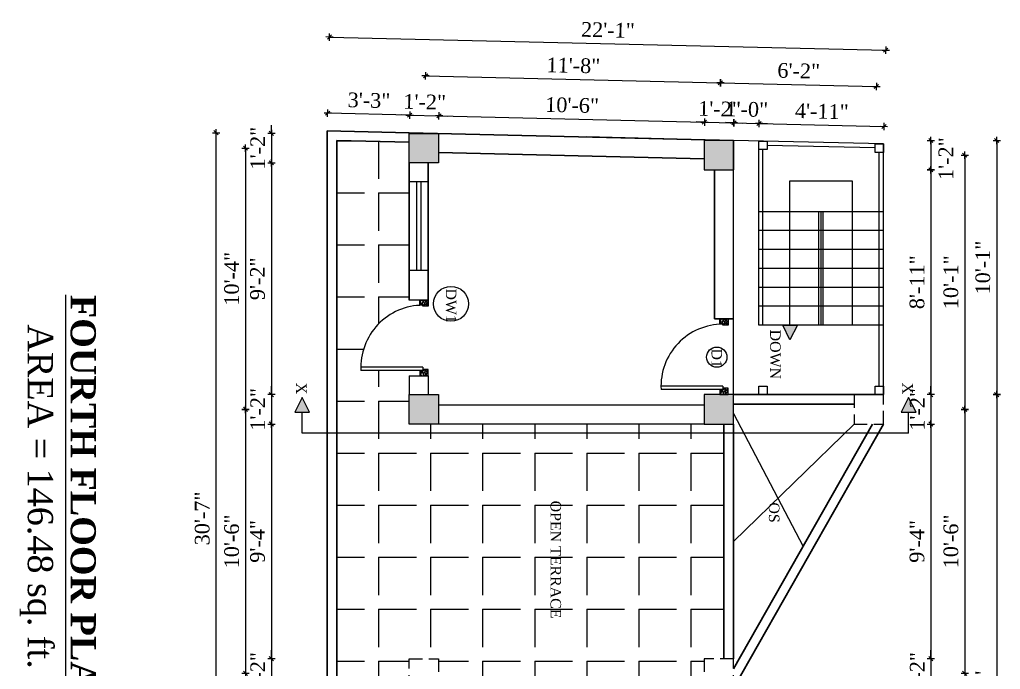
# Model space of a CAD drawing. Header units: inches. Extents: x 151827 to 346502, y -56182 to -23217.
# Drawn here: x 164319.4 to 164786.2, y -24093.1 to -23784.2 of the extents above; entities that cross this region are included whole.
import ezdxf

# ---------------------------------------------------------------- set-up
doc = ezdxf.new("R2010")
doc.units = ezdxf.units.IN
doc.header["$LTSCALE"] = 5
doc.header["$MEASUREMENT"] = 0
doc.linetypes.add('HIDDEN', pattern=[0.375, 0.25, -0.125])
for name, color, linetype, lineweight in [('A-WALL', 7, 'Continuous', 9), ('Dimension', 7, 'Continuous', 18), ('DOOR', 62, 'Continuous', 0), ('Dw', 2, 'Continuous', 18)]:
    doc.layers.add(name, color=color, linetype=linetype, lineweight=lineweight)
doc.layers.add('dim line', color=7, linetype='Continuous', lineweight=15, true_color=0xfab2b2)
doc.layers.add('TEXT', color=6, linetype='Continuous')
doc.layers.add('WALL', color=7, linetype='Continuous')
doc.styles.add('ordinary', font='times.ttf')
doc.dimstyles.new('Copy of 96', dxfattribs={"dimtxt": 7, "dimasz": 4, "dimexe": 0.5, "dimexo": 0.5, "dimgap": 3, "dimtad": 1, "dimdec": 1, "dimzin": 11, "dimdsep": 46, "dimlunit": 4, "dimtxsty": 'ordinary', "dimblk": 'OBLIQUE', "dimcen": 0.09, "dimse1": 1, "dimse2": 1, "dimclrt": 6, "dimazin": 0, "dimtfac": 1, "dimtdec": 1, "dimtix": 1, "dimtmove": 2, "dimatfit": 3, "dimldrblk": 'leader', "dimfxl": 0.5, "dimfxlon": 1, "dimtolj": 1, "dimtzin": 0, "dimarcsym": 0})

# ---------------------------------------------------------------- blocks, each defined once
blk = doc.blocks.new('oblique')
at = {"color": 0, "lineweight": -2}
blk.add_line((0.25, 0.25), (-0.25, -0.25), dxfattribs=at)
at = {"layer": 'dim line', "lineweight": 9}
for p, q in [((-0.4375, 0), (0.4375, 0)), ((0, 0.4375), (0, -0.4375))]:
    blk.add_line(p, q, dxfattribs=at)
blk = doc.blocks.new('*D2010')
at = {"layer": 'A-WALL', "color": 0, "lineweight": -2, "ltscale": 5, "transparency": 16777216}
blk.add_line((164659.13, -24266.93), (164716.51, -24266.93), dxfattribs=at)
at = {"layer": 'Defpoints', "color": 0, "ltscale": 5, "transparency": 16777216}
for p in [(164716.51, -23976.48), (164659.13, -24102.05), (164716.51, -24266.93)]:
    blk.add_point(p, dxfattribs=at)
at = {"layer": 'A-WALL', "color": 0, "lineweight": -2, "ltscale": 5, "transparency": 16777216, "xscale": 4, "yscale": 4, "zscale": 4, "rotation": 180}
blk.add_blockref('oblique', (164659.13, -24266.93), dxfattribs=at)
at = {"layer": 'A-WALL', "color": 0, "lineweight": -2, "ltscale": 5, "transparency": 16777216, "xscale": 4, "yscale": 4, "zscale": 4}
blk.add_blockref('oblique', (164716.51, -24266.93), dxfattribs=at)
at = {"layer": 'A-WALL', "color": 6, "ltscale": 5, "transparency": 16777216, "insert": (164687.82, -24260.36), "char_height": 7, "attachment_point": 5, "style": 'ordinary'}
blk.add_mtext('\\A1;4\'-9"', dxfattribs=at)
blk = doc.blocks.new('_OBLIQUE')
at = {"color": 0, "linetype": 'ByBlock'}
blk.add_line((-0.5, -0.5), (0.5, 0.5), dxfattribs=at)
blk = doc.blocks.new('leader')
at = {"layer": 'Dimension'}
for p, q in [((0, -4.33), (0, 4.33)), ((-4.42, 0), (4.42, 0))]:
    blk.add_line(p, q, dxfattribs=at)
blk = doc.blocks.new('*D2011')
at = {"layer": 'Defpoints', "color": 0, "linetype": 'HIDDEN', "ltscale": 5, "transparency": 16777216}
for p in [(164716.51, -23976.48), (164730.51, -23976.48), (164730.51, -24266.93)]:
    blk.add_point(p, dxfattribs=at)
at = {"layer": 'WALL', "color": 0, "lineweight": -2, "ltscale": 5, "transparency": 16777216}
for p, q in [((164716.51, -24266.93), (164712.51, -24266.93)), ((164716.51, -24266.93), (164730.51, -24266.93)), ((164730.51, -24266.93), (164734.51, -24266.93))]:
    blk.add_line(p, q, dxfattribs=at)
at = {"layer": 'WALL', "color": 0, "linetype": 'HIDDEN', "lineweight": -2, "ltscale": 5, "transparency": 16777216, "xscale": 4, "yscale": 4, "zscale": 4}
blk.add_blockref('oblique', (164716.51, -24266.93), dxfattribs=at)
at = {"layer": 'WALL', "color": 0, "linetype": 'HIDDEN', "lineweight": -2, "ltscale": 5, "transparency": 16777216, "xscale": 4, "yscale": 4, "zscale": 4, "rotation": 180}
blk.add_blockref('oblique', (164730.51, -24266.93), dxfattribs=at)
at = {"layer": 'WALL', "color": 6, "linetype": 'HIDDEN', "ltscale": 5, "transparency": 16777216, "insert": (164723.51, -24260.43), "char_height": 7, "attachment_point": 5, "style": 'ordinary'}
blk.add_mtext('\\A1;1\'-2"', dxfattribs=at)
blk = doc.blocks.new('*D2014')
at = {"layer": 'A-WALL', "color": 0, "lineweight": -2, "ltscale": 5, "transparency": 16777216}
blk.add_line((164652.13, -24281.88), (164723.51, -24281.88), dxfattribs=at)
at = {"layer": 'Defpoints', "color": 0, "ltscale": 5, "transparency": 16777216}
for p in [(164723.51, -23969.48), (164652.13, -24095.05), (164723.51, -24281.88)]:
    blk.add_point(p, dxfattribs=at)
at = {"layer": 'A-WALL', "color": 0, "lineweight": -2, "ltscale": 5, "transparency": 16777216, "xscale": 4, "yscale": 4, "zscale": 4, "rotation": 180}
blk.add_blockref('oblique', (164652.13, -24281.88), dxfattribs=at)
at = {"layer": 'A-WALL', "color": 0, "lineweight": -2, "ltscale": 5, "transparency": 16777216, "xscale": 4, "yscale": 4, "zscale": 4}
blk.add_blockref('oblique', (164723.51, -24281.88), dxfattribs=at)
at = {"layer": 'A-WALL', "color": 6, "ltscale": 5, "transparency": 16777216, "insert": (164687.82, -24275.32), "char_height": 7, "attachment_point": 5, "style": 'ordinary'}
blk.add_mtext('\\A1;5\'-11"', dxfattribs=at)
blk = doc.blocks.new('*D2016')
at = {"layer": 'A-WALL', "color": 0, "lineweight": -2, "ltscale": 5, "transparency": 16777216}
blk.add_line((164574.85, -24295.84), (164730.51, -24295.84), dxfattribs=at)
at = {"layer": 'Defpoints', "color": 0, "ltscale": 5, "transparency": 16777216}
for p in [(164730.51, -23976.48), (164574.85, -24250.3), (164730.51, -24295.84)]:
    blk.add_point(p, dxfattribs=at)
at = {"layer": 'A-WALL', "color": 0, "lineweight": -2, "ltscale": 5, "transparency": 16777216, "xscale": 4, "yscale": 4, "zscale": 4, "rotation": 180}
blk.add_blockref('oblique', (164574.85, -24295.84), dxfattribs=at)
at = {"layer": 'A-WALL', "color": 0, "lineweight": -2, "ltscale": 5, "transparency": 16777216, "xscale": 4, "yscale": 4, "zscale": 4}
blk.add_blockref('oblique', (164730.51, -24295.84), dxfattribs=at)
at = {"layer": 'A-WALL', "color": 6, "ltscale": 5, "transparency": 16777216, "insert": (164652.68, -24289.28), "char_height": 7, "attachment_point": 5, "style": 'ordinary'}
blk.add_mtext('\\A1;13\'-0"', dxfattribs=at)
blk = doc.blocks.new('*D2138')
at = {"layer": 'A-WALL', "color": 0, "lineweight": -2, "ltscale": 50, "transparency": 16777216}
for p, q in [((164505.05, -23829.57), (164501.05, -23829.48)), ((164505.05, -23829.57), (164519.05, -23829.91)), ((164519.05, -23829.91), (164523.04, -23830))]:
    blk.add_line(p, q, dxfattribs=at)
at = {"layer": 'Defpoints', "color": 0, "ltscale": 50, "transparency": 16777216}
for p in [(164519.05, -23829.91), (164504.85, -23837.94), (164518.85, -23838.27)]:
    blk.add_point(p, dxfattribs=at)
at = {"layer": 'A-WALL', "color": 0, "lineweight": -2, "ltscale": 50, "transparency": 16777216, "xscale": 4, "yscale": 4, "zscale": 4}
for p, rotation in [((164505.05, -23829.57), 358.6423816930647), ((164519.05, -23829.91), 178.6423816930647)]:
    blk.add_blockref('oblique', p, dxfattribs=dict(at, rotation=rotation))
at = {"layer": 'A-WALL', "color": 6, "ltscale": 50, "transparency": 16777216, "insert": (164512.2, -23823.24), "char_height": 7, "attachment_point": 5, "rotation": 358.6424, "style": 'ordinary'}
blk.add_mtext('\\A1;1\'-2"', dxfattribs=at)
blk = doc.blocks.new('*D2139')
at = {"layer": 'A-WALL', "color": 0, "lineweight": -2, "ltscale": 5, "transparency": 16777216}
blk.add_line((164519.05, -23829.91), (164645.34, -23832.9), dxfattribs=at)
at = {"layer": 'Defpoints', "color": 0, "ltscale": 5, "transparency": 16777216}
for p in [(164645.34, -23832.9), (164518.85, -23838.27), (164645.13, -23841.6)]:
    blk.add_point(p, dxfattribs=at)
at = {"layer": 'A-WALL', "color": 0, "lineweight": -2, "ltscale": 5, "transparency": 16777216, "xscale": 4, "yscale": 4, "zscale": 4}
for p, rotation in [((164519.05, -23829.91), 178.6423816933724), ((164645.34, -23832.9), 358.6423816933724)]:
    blk.add_blockref('oblique', p, dxfattribs=dict(at, rotation=rotation))
at = {"layer": 'A-WALL', "color": 6, "ltscale": 5, "transparency": 16777216, "insert": (164582.35, -23824.84), "char_height": 7, "attachment_point": 5, "rotation": 358.6424, "style": 'ordinary'}
blk.add_mtext('\\A1;10\'-6"', dxfattribs=at)
blk = doc.blocks.new('*D2140')
at = {"layer": 'A-WALL', "color": 0, "lineweight": -2, "ltscale": 5, "transparency": 16777216}
for p, q in [((164645.34, -23832.9), (164641.34, -23832.8)), ((164645.34, -23832.9), (164659.33, -23833.23)), ((164659.33, -23833.23), (164663.33, -23833.33))]:
    blk.add_line(p, q, dxfattribs=at)
at = {"layer": 'Defpoints', "color": 0, "ltscale": 5, "transparency": 16777216}
for p in [(164659.33, -23833.23), (164645.13, -23841.6), (164659.13, -23841.6)]:
    blk.add_point(p, dxfattribs=at)
at = {"layer": 'A-WALL', "color": 0, "lineweight": -2, "ltscale": 5, "transparency": 16777216, "xscale": 4, "yscale": 4, "zscale": 4}
for p, rotation in [((164645.34, -23832.9), 358.6423816933724), ((164659.33, -23833.23), 178.6423816933724)]:
    blk.add_blockref('oblique', p, dxfattribs=dict(at, rotation=rotation))
at = {"layer": 'A-WALL', "color": 6, "ltscale": 5, "transparency": 16777216, "insert": (164652.49, -23826.57), "char_height": 7, "attachment_point": 5, "rotation": 358.6424, "style": 'ordinary'}
blk.add_mtext('\\A1;1\'-2"', dxfattribs=at)
blk = doc.blocks.new('*D2017')
at = {"layer": 'A-WALL', "color": 0, "lineweight": -2, "ltscale": 5, "transparency": 16777216}
blk.add_line((164512.66, -23810.87), (164652.95, -23814.2), dxfattribs=at)
at = {"layer": 'Defpoints', "color": 0, "ltscale": 5, "transparency": 16777216}
for p in [(164652.95, -23814.2), (164511.85, -23845.27), (164652.13, -23848.6)]:
    blk.add_point(p, dxfattribs=at)
at = {"layer": 'A-WALL', "color": 0, "lineweight": -2, "ltscale": 5, "transparency": 16777216, "xscale": 4, "yscale": 4, "zscale": 4}
for p, rotation in [((164512.66, -23810.87), 178.6423816929977), ((164652.95, -23814.2), 358.6423816929977)]:
    blk.add_blockref('oblique', p, dxfattribs=dict(at, rotation=rotation))
at = {"layer": 'A-WALL', "color": 6, "ltscale": 5, "transparency": 16777216, "insert": (164582.96, -23805.98), "char_height": 7, "attachment_point": 5, "rotation": 358.6424, "style": 'ordinary'}
blk.add_mtext('\\A1;11\'-8"', dxfattribs=at)
blk = doc.blocks.new('*D2018')
at = {"layer": 'A-WALL', "color": 0, "lineweight": -2, "ltscale": 5, "transparency": 16777216}
for p, q in [((164659.33, -23833.23), (164655.33, -23833.14)), ((164659.33, -23833.23), (164671.33, -23833.52)), ((164671.33, -23833.52), (164675.33, -23833.61))]:
    blk.add_line(p, q, dxfattribs=at)
at = {"layer": 'Defpoints', "color": 0, "ltscale": 5, "transparency": 16777216}
for p in [(164671.33, -23833.52), (164659.13, -23841.6), (164671.13, -23841.88)]:
    blk.add_point(p, dxfattribs=at)
at = {"layer": 'A-WALL', "color": 0, "lineweight": -2, "ltscale": 5, "transparency": 16777216, "xscale": 4, "yscale": 4, "zscale": 4}
for p, rotation in [((164659.33, -23833.23), 358.6423816933724), ((164671.33, -23833.52), 178.6423816933724)]:
    blk.add_blockref('oblique', p, dxfattribs=dict(at, rotation=rotation))
at = {"layer": 'A-WALL', "color": 6, "ltscale": 5, "transparency": 16777216, "insert": (164665.48, -23826.81), "char_height": 7, "attachment_point": 5, "rotation": 358.6424, "style": 'ordinary'}
blk.add_mtext('\\A1;1\'-0"', dxfattribs=at)
blk = doc.blocks.new('*D2141')
at = {"layer": 'A-WALL', "color": 0, "lineweight": -2, "ltscale": 5, "transparency": 16777216}
blk.add_line((164505.05, -23829.57), (164466.05, -23828.65), dxfattribs=at)
at = {"layer": 'Defpoints', "color": 0, "ltscale": 5, "transparency": 16777216}
for p in [(164466.05, -23828.65), (164465.85, -23837.02), (164504.85, -23837.94)]:
    blk.add_point(p, dxfattribs=at)
at = {"layer": 'A-WALL', "color": 0, "lineweight": -2, "ltscale": 5, "transparency": 16777216, "xscale": 4, "yscale": 4, "zscale": 4}
for p, rotation in [((164466.05, -23828.65), 178.6423816933724), ((164505.05, -23829.57), 358.6423816933724)]:
    blk.add_blockref('oblique', p, dxfattribs=dict(at, rotation=rotation))
at = {"layer": 'A-WALL', "color": 6, "ltscale": 5, "transparency": 16777216, "insert": (164485.7, -23822.55), "char_height": 7, "attachment_point": 5, "rotation": 358.6424, "style": 'ordinary'}
blk.add_mtext('\\A1;3\'-3"', dxfattribs=at)
blk = doc.blocks.new('*D1989')
at = {"layer": 'A-WALL', "color": 0, "lineweight": -2, "ltscale": 5, "transparency": 16777216}
blk.add_line((164652.95, -23814.2), (164727.15, -23815.96), dxfattribs=at)
at = {"layer": 'Defpoints', "color": 0, "ltscale": 5, "transparency": 16777216}
for p in [(164727.15, -23815.96), (164652.13, -23848.6), (164723.51, -23969.48)]:
    blk.add_point(p, dxfattribs=at)
at = {"layer": 'A-WALL', "color": 0, "lineweight": -2, "ltscale": 5, "transparency": 16777216, "xscale": 4, "yscale": 4, "zscale": 4}
for p, rotation in [((164652.95, -23814.2), 178.6423816933724), ((164727.15, -23815.96), 358.6423816933724)]:
    blk.add_blockref('oblique', p, dxfattribs=dict(at, rotation=rotation))
at = {"layer": 'A-WALL', "color": 6, "ltscale": 5, "transparency": 16777216, "insert": (164690.2, -23808.52), "char_height": 7, "attachment_point": 5, "rotation": 358.6424, "style": 'ordinary'}
blk.add_mtext('\\A1;6\'-2"', dxfattribs=at)
blk = doc.blocks.new('*D1990')
at = {"layer": 'A-WALL', "color": 0, "lineweight": -2, "ltscale": 5, "transparency": 16777216}
blk.add_line((164466.9, -23792.42), (164731.57, -23798.69), dxfattribs=at)
at = {"layer": 'Defpoints', "color": 0, "ltscale": 5, "transparency": 16777216}
for p in [(164731.57, -23798.69), (164465.85, -23837.02), (164730.51, -23843.29)]:
    blk.add_point(p, dxfattribs=at)
at = {"layer": 'A-WALL', "color": 0, "lineweight": -2, "ltscale": 5, "transparency": 16777216, "xscale": 4, "yscale": 4, "zscale": 4}
for p, rotation in [((164466.9, -23792.42), 178.6423816933724), ((164731.57, -23798.69), 358.6423816933724)]:
    blk.add_blockref('oblique', p, dxfattribs=dict(at, rotation=rotation))
at = {"layer": 'A-WALL', "color": 6, "ltscale": 5, "transparency": 16777216, "insert": (164599.39, -23789.06), "char_height": 7, "attachment_point": 5, "rotation": 358.6424, "style": 'ordinary'}
blk.add_mtext('\\A1;22\'-1"', dxfattribs=at)
blk = doc.blocks.new('A$C27B36B59')
at = {"layer": 'DOOR'}
for p, q in [((0, 4), (0, 0)), ((2.5, 4), (0, 4)), ((0, 0), (3, 0)), ((2.5, 2.5), (2.5, 4)), ((3, 2.5), (2.5, 2.5)), ((3, 0), (3, 2.5))]:
    blk.add_line(p, q, dxfattribs=at)
for centre, radius, start, end in [((-1.4, -0.54), 4.75, 22.1411, 72.838), ((1.34, 2.09), 1.64, 45.138, 144.8948), ((2.21, 0.3), 2.49, 83.3149, 152.658), ((0.13, 0.37), 2.05, 349.4875, 93.6805), ((1.96, -0.47), 2.01, 58.7447, 166.495), ((-0.06, 0.32), 1.13, 343.542, 86.947), ((2.08, -0.4), 1.17, 38.2816, 160.1519)]:
    blk.add_arc(centre, radius, start, end, dxfattribs=at)
blk = doc.blocks.new('D2')
at = {"layer": 'DOOR'}
for p, q in [((74473.95, 24047.59), (74473.95, 24018.09)), ((74473.95, 24047.59), (74475.45, 24047.59)), ((74475.45, 24047.59), (74475.45, 24018.13))]:
    blk.add_line(p, q, dxfattribs=at)
blk.add_arc((74473.95, 24047.59), 29.5, 180, 272.9146, dxfattribs=at)
at = {"layer": 'DOOR', "xscale": -1, "rotation": 180}
blk.add_blockref('A$C27B36B59', (74441.95, 24050.09), dxfattribs=at)
at = {"layer": 'DOOR', "rotation": 180}
blk.add_blockref('A$C27B36B59', (74477.95, 24050.09), dxfattribs=at)
blk = doc.blocks.new('*D2143')
at = {"layer": 'A-WALL', "color": 0, "lineweight": -2, "ltscale": 5, "transparency": 16777216}
blk.add_line((164671.33, -23833.52), (164730.71, -23834.92), dxfattribs=at)
at = {"layer": 'Defpoints', "color": 0, "ltscale": 5, "transparency": 16777216}
for p in [(164730.71, -23834.92), (164671.13, -23841.88, -72.71), (164730.51, -23843.29, -72.71)]:
    blk.add_point(p, dxfattribs=at)
at = {"layer": 'A-WALL', "color": 0, "lineweight": -2, "ltscale": 5, "transparency": 16777216, "xscale": 4, "yscale": 4, "zscale": 4}
for p, rotation in [((164671.33, -23833.52), 178.6423816933724), ((164730.71, -23834.92), 358.6423816933724)]:
    blk.add_blockref('oblique', p, dxfattribs=dict(at, rotation=rotation))
at = {"layer": 'A-WALL', "color": 6, "ltscale": 5, "transparency": 16777216, "insert": (164701.17, -23827.72), "char_height": 7, "attachment_point": 5, "rotation": 358.6424, "style": 'ordinary'}
blk.add_mtext('\\A1;4\'-11"', dxfattribs=at)
blk = doc.blocks.new('*D2019')
at = {"layer": 'A-WALL', "color": 0, "lineweight": -2, "ltscale": 50, "transparency": 16777216}
for p, q in [((164439.24, -23838.27), (164439.24, -23834.27)), ((164439.24, -23838.27), (164439.24, -23852.27)), ((164439.24, -23852.27), (164439.24, -23856.27))]:
    blk.add_line(p, q, dxfattribs=at)
at = {"layer": 'Defpoints', "color": 0, "ltscale": 50, "transparency": 16777216}
for p in [(164504.85, -23838.27), (164439.24, -23852.27), (164504.85, -23852.27)]:
    blk.add_point(p, dxfattribs=at)
at = {"layer": 'A-WALL', "color": 0, "lineweight": -2, "ltscale": 50, "transparency": 16777216, "xscale": 4, "yscale": 4, "zscale": 4}
for p, rotation in [((164439.24, -23838.27), 270), ((164439.24, -23852.27), 90)]:
    blk.add_blockref('oblique', p, dxfattribs=dict(at, rotation=rotation))
at = {"layer": 'A-WALL', "color": 6, "ltscale": 50, "transparency": 16777216, "insert": (164432.74, -23845.27), "char_height": 7, "attachment_point": 5, "rotation": 90, "style": 'ordinary'}
blk.add_mtext('\\A1;1\'-2"', dxfattribs=at)
blk = doc.blocks.new('*D2020')
at = {"layer": 'A-WALL', "color": 0, "lineweight": -2, "ltscale": 5, "transparency": 16777216}
blk.add_line((164439.24, -23852.27), (164439.24, -23962.48), dxfattribs=at)
at = {"layer": 'Defpoints', "color": 0, "ltscale": 5, "transparency": 16777216}
for p in [(164504.85, -23852.27), (164439.24, -23962.48), (164504.85, -23962.48)]:
    blk.add_point(p, dxfattribs=at)
at = {"layer": 'A-WALL', "color": 0, "lineweight": -2, "ltscale": 5, "transparency": 16777216, "xscale": 4, "yscale": 4, "zscale": 4}
for p, rotation in [((164439.24, -23852.27), 90), ((164439.24, -23962.48), 270)]:
    blk.add_blockref('oblique', p, dxfattribs=dict(at, rotation=rotation))
at = {"layer": 'A-WALL', "color": 6, "ltscale": 5, "transparency": 16777216, "insert": (164432.67, -23907.38), "char_height": 7, "attachment_point": 5, "rotation": 90, "style": 'ordinary'}
blk.add_mtext('\\A1;9\'-2"', dxfattribs=at)
blk = doc.blocks.new('*D2021')
at = {"layer": 'A-WALL', "color": 0, "lineweight": -2, "ltscale": 5, "transparency": 16777216}
for p, q in [((164439.24, -23962.48), (164439.24, -23958.48)), ((164439.24, -23962.48), (164439.24, -23976.48)), ((164439.24, -23976.48), (164439.24, -23980.48))]:
    blk.add_line(p, q, dxfattribs=at)
at = {"layer": 'Defpoints', "color": 0, "ltscale": 5, "transparency": 16777216}
for p in [(164504.85, -23962.48), (164439.24, -23976.48), (164504.85, -23976.48)]:
    blk.add_point(p, dxfattribs=at)
at = {"layer": 'A-WALL', "color": 0, "lineweight": -2, "ltscale": 5, "transparency": 16777216, "xscale": 4, "yscale": 4, "zscale": 4}
for p, rotation in [((164439.24, -23962.48), 270), ((164439.24, -23976.48), 90)]:
    blk.add_blockref('oblique', p, dxfattribs=dict(at, rotation=rotation))
at = {"layer": 'A-WALL', "color": 6, "ltscale": 5, "transparency": 16777216, "insert": (164432.74, -23969.48), "char_height": 7, "attachment_point": 5, "rotation": 90, "style": 'ordinary'}
blk.add_mtext('\\A1;1\'-2"', dxfattribs=at)
blk = doc.blocks.new('*D2022')
at = {"layer": 'A-WALL', "color": 0, "lineweight": -2, "ltscale": 5, "transparency": 16777216}
blk.add_line((164439.24, -23976.48), (164439.24, -24088.05), dxfattribs=at)
at = {"layer": 'Defpoints', "color": 0, "ltscale": 5, "transparency": 16777216}
for p in [(164504.85, -23976.48), (164439.24, -24088.05), (164504.85, -24088.05)]:
    blk.add_point(p, dxfattribs=at)
at = {"layer": 'A-WALL', "color": 0, "lineweight": -2, "ltscale": 5, "transparency": 16777216, "xscale": 4, "yscale": 4, "zscale": 4}
for p, rotation in [((164439.24, -23976.48), 90), ((164439.24, -24088.05), 270)]:
    blk.add_blockref('oblique', p, dxfattribs=dict(at, rotation=rotation))
at = {"layer": 'A-WALL', "color": 6, "ltscale": 5, "transparency": 16777216, "insert": (164432.67, -24032.27), "char_height": 7, "attachment_point": 5, "rotation": 90, "style": 'ordinary'}
blk.add_mtext('\\A1;9\'-4"', dxfattribs=at)
blk = doc.blocks.new('*D2023')
at = {"layer": 'A-WALL', "color": 0, "lineweight": -2, "ltscale": 5, "transparency": 16777216}
for p, q in [((164439.24, -24088.05), (164439.24, -24084.05)), ((164439.24, -24088.05), (164439.24, -24102.05)), ((164439.24, -24102.05), (164439.24, -24106.05))]:
    blk.add_line(p, q, dxfattribs=at)
at = {"layer": 'Defpoints', "color": 0, "ltscale": 5, "transparency": 16777216}
for p in [(164504.85, -24088.05), (164439.24, -24102.05), (164504.85, -24102.05)]:
    blk.add_point(p, dxfattribs=at)
at = {"layer": 'A-WALL', "color": 0, "lineweight": -2, "ltscale": 5, "transparency": 16777216, "xscale": 4, "yscale": 4, "zscale": 4}
for p, rotation in [((164439.24, -24088.05), 270), ((164439.24, -24102.05), 90)]:
    blk.add_blockref('oblique', p, dxfattribs=dict(at, rotation=rotation))
at = {"layer": 'A-WALL', "color": 6, "ltscale": 5, "transparency": 16777216, "insert": (164432.74, -24095.05), "char_height": 7, "attachment_point": 5, "rotation": 90, "style": 'ordinary'}
blk.add_mtext('\\A1;1\'-2"', dxfattribs=at)
blk = doc.blocks.new('*D2029')
at = {"layer": 'A-WALL', "color": 0, "lineweight": -2, "ltscale": 5, "transparency": 16777216}
blk.add_line((164426.93, -23845.27), (164426.93, -23969.48), dxfattribs=at)
at = {"layer": 'Defpoints', "color": 0, "ltscale": 5, "transparency": 16777216}
for p in [(164511.85, -23845.27), (164426.93, -23969.48), (164511.85, -23969.48)]:
    blk.add_point(p, dxfattribs=at)
at = {"layer": 'A-WALL', "color": 0, "lineweight": -2, "ltscale": 5, "transparency": 16777216, "xscale": 4, "yscale": 4, "zscale": 4}
for p, rotation in [((164426.93, -23845.27), 90), ((164426.93, -23969.48), 270)]:
    blk.add_blockref('oblique', p, dxfattribs=dict(at, rotation=rotation))
at = {"layer": 'A-WALL', "color": 6, "ltscale": 5, "transparency": 16777216, "insert": (164420.37, -23907.38), "char_height": 7, "attachment_point": 5, "rotation": 90, "style": 'ordinary'}
blk.add_mtext('\\A1;10\'-4"', dxfattribs=at)
blk = doc.blocks.new('*D2031')
at = {"layer": 'A-WALL', "color": 0, "lineweight": -2, "ltscale": 5, "transparency": 16777216}
blk.add_line((164426.93, -23969.48), (164426.93, -24095.05), dxfattribs=at)
at = {"layer": 'Defpoints', "color": 0, "ltscale": 5, "transparency": 16777216}
for p in [(164511.85, -23969.48), (164426.93, -24095.05), (164511.85, -24095.05)]:
    blk.add_point(p, dxfattribs=at)
at = {"layer": 'A-WALL', "color": 0, "lineweight": -2, "ltscale": 5, "transparency": 16777216, "xscale": 4, "yscale": 4, "zscale": 4}
for p, rotation in [((164426.93, -23969.48), 90), ((164426.93, -24095.05), 270)]:
    blk.add_blockref('oblique', p, dxfattribs=dict(at, rotation=rotation))
at = {"layer": 'A-WALL', "color": 6, "ltscale": 5, "transparency": 16777216, "insert": (164420.37, -24032.27), "char_height": 7, "attachment_point": 5, "rotation": 90, "style": 'ordinary'}
blk.add_mtext('\\A1;10\'-6"', dxfattribs=at)
blk = doc.blocks.new('*D2033')
at = {"layer": 'A-WALL', "color": 0, "lineweight": -2, "ltscale": 5, "transparency": 16777216}
blk.add_line((164412.94, -24204.74), (164412.94, -23837.94), dxfattribs=at)
at = {"layer": 'Defpoints', "color": 0, "ltscale": 5, "transparency": 16777216}
for p in [(164412.94, -23837.94), (164504.85, -23837.94), (164504.85, -24204.74)]:
    blk.add_point(p, dxfattribs=at)
at = {"layer": 'A-WALL', "color": 0, "lineweight": -2, "ltscale": 5, "transparency": 16777216, "xscale": 4, "yscale": 4, "zscale": 4}
for p, rotation in [((164412.94, -23837.94), 90), ((164412.94, -24204.74), 270)]:
    blk.add_blockref('oblique', p, dxfattribs=dict(at, rotation=rotation))
at = {"layer": 'A-WALL', "color": 6, "ltscale": 5, "transparency": 16777216, "insert": (164406.37, -24021.34), "char_height": 7, "attachment_point": 5, "rotation": 90, "style": 'ordinary'}
blk.add_mtext('\\A1;30\'-7"', dxfattribs=at)
blk = doc.blocks.new('*D2037')
at = {"layer": 'A-WALL', "color": 0, "lineweight": -2, "ltscale": 50, "transparency": 16777216}
blk.add_line((164753.07, -23841.6), (164753.07, -23855.6), dxfattribs=at)
at = {"layer": 'Defpoints', "color": 0, "ltscale": 50, "transparency": 16777216}
for p in [(164659.13, -23841.6), (164659.13, -23855.6), (164753.07, -23855.6)]:
    blk.add_point(p, dxfattribs=at)
at = {"layer": 'A-WALL', "color": 0, "lineweight": -2, "ltscale": 50, "transparency": 16777216, "xscale": 4, "yscale": 4, "zscale": 4}
for p, rotation in [((164753.07, -23841.6), 90), ((164753.07, -23855.6), 270)]:
    blk.add_blockref('oblique', p, dxfattribs=dict(at, rotation=rotation))
at = {"layer": 'A-WALL', "color": 6, "ltscale": 50, "transparency": 16777216, "insert": (164760.21, -23850.25), "char_height": 7, "attachment_point": 5, "rotation": 90, "style": 'ordinary'}
blk.add_mtext('\\A1;1\'-2"', dxfattribs=at)
blk = doc.blocks.new('*D2038')
at = {"layer": 'A-WALL', "color": 0, "lineweight": -2, "ltscale": 5, "transparency": 16777216}
blk.add_line((164753.07, -23855.6), (164753.07, -23962.48), dxfattribs=at)
at = {"layer": 'Defpoints', "color": 0, "ltscale": 5, "transparency": 16777216}
for p in [(164659.13, -23855.6), (164730.51, -23962.48), (164753.07, -23962.48)]:
    blk.add_point(p, dxfattribs=at)
at = {"layer": 'A-WALL', "color": 0, "lineweight": -2, "ltscale": 5, "transparency": 16777216, "xscale": 4, "yscale": 4, "zscale": 4}
for p, rotation in [((164753.07, -23855.6), 90), ((164753.07, -23962.48), 270)]:
    blk.add_blockref('oblique', p, dxfattribs=dict(at, rotation=rotation))
at = {"layer": 'A-WALL', "color": 6, "ltscale": 5, "transparency": 16777216, "insert": (164746.51, -23909.04), "char_height": 7, "attachment_point": 5, "rotation": 90, "style": 'ordinary'}
blk.add_mtext('\\A1;8\'-11"', dxfattribs=at)
blk = doc.blocks.new('*D2039')
at = {"layer": 'A-WALL', "color": 0, "lineweight": -2, "ltscale": 5, "transparency": 16777216}
for p, q in [((164753.07, -23962.48), (164753.07, -23958.48)), ((164753.07, -23962.48), (164753.07, -23976.48)), ((164753.07, -23976.48), (164753.07, -23980.48))]:
    blk.add_line(p, q, dxfattribs=at)
at = {"layer": 'Defpoints', "color": 0, "ltscale": 5, "transparency": 16777216}
for p in [(164730.51, -23962.48), (164730.51, -23976.48), (164753.07, -23976.48)]:
    blk.add_point(p, dxfattribs=at)
at = {"layer": 'A-WALL', "color": 0, "lineweight": -2, "ltscale": 5, "transparency": 16777216, "xscale": 4, "yscale": 4, "zscale": 4}
for p, rotation in [((164753.07, -23962.48), 270), ((164753.07, -23976.48), 90)]:
    blk.add_blockref('oblique', p, dxfattribs=dict(at, rotation=rotation))
at = {"layer": 'A-WALL', "color": 6, "ltscale": 5, "transparency": 16777216, "insert": (164746.57, -23969.48), "char_height": 7, "attachment_point": 5, "rotation": 90, "style": 'ordinary'}
blk.add_mtext('\\A1;1\'-2"', dxfattribs=at)
blk = doc.blocks.new('*D2040')
at = {"layer": 'A-WALL', "color": 0, "lineweight": -2, "ltscale": 5, "transparency": 16777216}
blk.add_line((164753.07, -23976.48), (164753.07, -24088.05), dxfattribs=at)
at = {"layer": 'Defpoints', "color": 0, "ltscale": 5, "transparency": 16777216}
for p in [(164730.51, -23976.48), (164659.13, -24088.05), (164753.07, -24088.05)]:
    blk.add_point(p, dxfattribs=at)
at = {"layer": 'A-WALL', "color": 0, "lineweight": -2, "ltscale": 5, "transparency": 16777216, "xscale": 4, "yscale": 4, "zscale": 4}
for p, rotation in [((164753.07, -23976.48), 90), ((164753.07, -24088.05), 270)]:
    blk.add_blockref('oblique', p, dxfattribs=dict(at, rotation=rotation))
at = {"layer": 'A-WALL', "color": 6, "ltscale": 5, "transparency": 16777216, "insert": (164746.5, -24032.27), "char_height": 7, "attachment_point": 5, "rotation": 90, "style": 'ordinary'}
blk.add_mtext('\\A1;9\'-4"', dxfattribs=at)
blk = doc.blocks.new('*D2041')
at = {"layer": 'A-WALL', "color": 0, "lineweight": -2, "ltscale": 5, "transparency": 16777216}
for p, q in [((164753.07, -24088.05), (164753.07, -24084.05)), ((164753.07, -24088.05), (164753.07, -24102.05)), ((164753.07, -24102.05), (164753.07, -24106.05))]:
    blk.add_line(p, q, dxfattribs=at)
at = {"layer": 'Defpoints', "color": 0, "ltscale": 5, "transparency": 16777216}
for p in [(164659.13, -24088.05), (164659.13, -24102.05), (164753.07, -24102.05)]:
    blk.add_point(p, dxfattribs=at)
at = {"layer": 'A-WALL', "color": 0, "lineweight": -2, "ltscale": 5, "transparency": 16777216, "xscale": 4, "yscale": 4, "zscale": 4}
for p, rotation in [((164753.07, -24088.05), 270), ((164753.07, -24102.05), 90)]:
    blk.add_blockref('oblique', p, dxfattribs=dict(at, rotation=rotation))
at = {"layer": 'A-WALL', "color": 6, "ltscale": 5, "transparency": 16777216, "insert": (164746.57, -24095.05), "char_height": 7, "attachment_point": 5, "rotation": 90, "style": 'ordinary'}
blk.add_mtext('\\A1;1\'-2"', dxfattribs=at)
blk = doc.blocks.new('*D2045')
at = {"layer": 'A-WALL', "color": 0, "lineweight": -2, "ltscale": 5, "transparency": 16777216}
blk.add_line((164769.2, -23848.6), (164769.2, -23969.48), dxfattribs=at)
at = {"layer": 'Defpoints', "color": 0, "ltscale": 5, "transparency": 16777216}
for p in [(164652.13, -23848.6), (164652.13, -23969.48), (164769.2, -23969.48)]:
    blk.add_point(p, dxfattribs=at)
at = {"layer": 'A-WALL', "color": 0, "lineweight": -2, "ltscale": 5, "transparency": 16777216, "xscale": 4, "yscale": 4, "zscale": 4}
for p, rotation in [((164769.2, -23848.6), 90), ((164769.2, -23969.48), 270)]:
    blk.add_blockref('oblique', p, dxfattribs=dict(at, rotation=rotation))
at = {"layer": 'A-WALL', "color": 6, "ltscale": 5, "transparency": 16777216, "insert": (164762.64, -23909.04), "char_height": 7, "attachment_point": 5, "rotation": 90, "style": 'ordinary'}
blk.add_mtext('\\A1;10\'-1"', dxfattribs=at)
blk = doc.blocks.new('*D2046')
at = {"layer": 'A-WALL', "color": 0, "lineweight": -2, "ltscale": 5, "transparency": 16777216}
blk.add_line((164769.2, -23969.48), (164769.2, -24095.05), dxfattribs=at)
at = {"layer": 'Defpoints', "color": 0, "ltscale": 5, "transparency": 16777216}
for p in [(164652.13, -23969.48), (164652.13, -24095.05), (164769.2, -24095.05)]:
    blk.add_point(p, dxfattribs=at)
at = {"layer": 'A-WALL', "color": 0, "lineweight": -2, "ltscale": 5, "transparency": 16777216, "xscale": 4, "yscale": 4, "zscale": 4}
for p, rotation in [((164769.2, -23969.48), 90), ((164769.2, -24095.05), 270)]:
    blk.add_blockref('oblique', p, dxfattribs=dict(at, rotation=rotation))
at = {"layer": 'A-WALL', "color": 6, "ltscale": 5, "transparency": 16777216, "insert": (164762.64, -24032.27), "char_height": 7, "attachment_point": 5, "rotation": 90, "style": 'ordinary'}
blk.add_mtext('\\A1;10\'-6"', dxfattribs=at)
blk = doc.blocks.new('*D2048')
at = {"layer": 'A-WALL', "color": 0, "lineweight": -2, "ltscale": 5, "transparency": 16777216}
blk.add_line((164784.4, -23841.6), (164784.4, -23962.48), dxfattribs=at)
at = {"layer": 'Defpoints', "color": 0, "ltscale": 5, "transparency": 16777216}
for p in [(164659.13, -23841.6), (164730.51, -23962.48), (164784.4, -23962.48)]:
    blk.add_point(p, dxfattribs=at)
at = {"layer": 'A-WALL', "color": 0, "lineweight": -2, "ltscale": 5, "transparency": 16777216, "xscale": 4, "yscale": 4, "zscale": 4}
for p, rotation in [((164784.4, -23841.6), 90), ((164784.4, -23962.48), 270)]:
    blk.add_blockref('oblique', p, dxfattribs=dict(at, rotation=rotation))
at = {"layer": 'A-WALL', "color": 6, "ltscale": 5, "transparency": 16777216, "insert": (164777.84, -23902.04), "char_height": 7, "attachment_point": 5, "rotation": 90, "style": 'ordinary'}
blk.add_mtext('\\A1;10\'-1"', dxfattribs=at)
blk = doc.blocks.new('*D2049')
at = {"layer": 'A-WALL', "color": 0, "lineweight": -2, "ltscale": 5, "transparency": 16777216}
blk.add_line((164784.4, -23962.48), (164784.4, -24250.3), dxfattribs=at)
at = {"layer": 'Defpoints', "color": 0, "ltscale": 5, "transparency": 16777216}
for p in [(164730.51, -23962.48), (164574.85, -24250.3), (164784.4, -24250.3)]:
    blk.add_point(p, dxfattribs=at)
at = {"layer": 'A-WALL', "color": 0, "lineweight": -2, "ltscale": 5, "transparency": 16777216, "xscale": 4, "yscale": 4, "zscale": 4}
for p, rotation in [((164784.4, -23962.48), 90), ((164784.4, -24250.3), 270)]:
    blk.add_blockref('oblique', p, dxfattribs=dict(at, rotation=rotation))
at = {"layer": 'A-WALL', "color": 6, "ltscale": 5, "transparency": 16777216, "insert": (164777.84, -24106.39), "char_height": 7, "attachment_point": 5, "rotation": 90, "style": 'ordinary'}
blk.add_mtext('\\A1;24\'-0"', dxfattribs=at)

msp = doc.modelspace()

# ---------------------------------------------------------------- hatches: boundary and pattern name
at = {"ltscale": 5}
for points in [[(164682.55, -23929.48), (164689.56, -23929.48), (164685.98, -23936.37)], [(164450.42, -23970.77), (164457.43, -23970.77), (164453.85, -23963.88)], [(164738.99, -23970.77), (164746, -23970.77), (164742.41, -23963.88)]]:
    msp.add_hatch(color=256, dxfattribs=at).paths.add_polyline_path(points)
at = {"layer": 'WALL', "linetype": 'ByBlock', "ltscale": 5, "true_color": 0xf8991e}
h = msp.add_hatch(color=30, dxfattribs=at)
h.dxf.hatch_style = 1
h.paths.add_polyline_path([(164518.85, -23838.27), (164504.85, -23838.27), (164504.85, -23852.27), (164518.85, -23852.27)])
h = msp.add_hatch(dxfattribs=at)
h.set_pattern_fill('ANGLE', color=30, scale=90, angle=-90)
h.set_pattern_definition([(270, (189166.02, 139310.19), (24.75, -5e-15), [18, -6.75]), (360, (189166.02, 139310.19), (6e-15, 24.75), [18, -6.75])])
h.paths.add_polyline_path([(164645.13, -24097.55), (164645.13, -24088.05), (164654.63, -24088.05), (164654.63, -23980.87), (164470.35, -23980.87), (164470.35, -24177.41), (164504.85, -24199.7), (164504.85, -24102.05), (164504.85, -24088.05), (164518.85, -24088.05), (164518.85, -24097.55)])
h.paths.add_polyline_path([(164509.85, -23920.02), (164509.85, -23917.48), (164504.85, -23917.48), (164504.85, -23852.27), (164504.85, -23842.44), (164470.35, -23841.62), (164470.35, -23980.87), (164654.63, -23980.87), (164654.63, -23976.48), (164645.13, -23976.48), (164518.85, -23976.48), (164504.85, -23976.48), (164504.85, -23962.48), (164504.85, -23953.48), (164509.85, -23953.48), (164509.85, -23950.98), (164481.89, -23950.98, -0.414214)])
h.paths.add_polyline_path([(164570.71, -24011.62), (164570.71, -24068.93), (164578.38, -24068.93), (164578.38, -24011.62)], flags=24)
h = msp.add_hatch(color=30, dxfattribs=at)
h.dxf.hatch_style = 1
h.paths.add_polyline_path([(164645.13, -23841.6), (164645.13, -23855.6), (164659.13, -23855.6), (164659.13, -23841.6)])
h = msp.add_hatch(color=30, dxfattribs=at)
h.dxf.hatch_style = 1
h.paths.add_polyline_path([(164518.85, -23962.48), (164504.85, -23962.48), (164504.85, -23976.48), (164518.85, -23976.48)])
h = msp.add_hatch(color=30, dxfattribs=at)
h.dxf.hatch_style = 1
h.paths.add_polyline_path([(164645.13, -23962.48), (164645.13, -23976.48), (164659.13, -23976.48), (164659.13, -23962.48)])

# ---------------------------------------------------------------- linework, layer by layer
at = {"ltscale": 5}
for p, q in [((164685.98, -23936.37, -72.71), (164682.55, -23929.48, -72.71)), ((164682.55, -23929.48, -72.71), (164689.56, -23929.48, -72.71)), ((164689.56, -23929.48, -72.71), (164685.98, -23936.37, -72.71)), ((164453.85, -23963.88, -72.71), (164450.42, -23970.77, -72.71)), ((164457.43, -23970.77, -72.71), (164453.85, -23963.88, -72.71)), ((164742.41, -23963.88, -72.71), (164738.99, -23970.77, -72.71)), ((164746, -23970.77, -72.71), (164742.41, -23963.88, -72.71)), ((164450.42, -23970.77, -72.71), (164457.43, -23970.77, -72.71)), ((164453.85, -23980.87, -72.71), (164453.85, -23970.77, -72.71)), ((164738.99, -23970.77, -72.71), (164746, -23970.77, -72.71)), ((164742.41, -23980.87, -72.71), (164742.41, -23970.77, -72.71))]:
    msp.add_line(p, q, dxfattribs=at)
at = {"layer": 'A-WALL', "lineweight": 30}
for p, q in [((164465.85, -24179.86, -72.71), (164465.85, -23837.02, -72.71)), ((164504.85, -23837.94, -72.71), (164465.85, -23837.02, -72.71)), ((164659.13, -23841.6, -72.71), (164504.85, -23837.94, -72.71)), ((164470.35, -24177.41, -72.71), (164470.35, -23841.62, -72.71)), ((164504.85, -23842.44, -72.71), (164470.35, -23841.62, -72.71)), ((164589.2, -23839.94, -72.71), (164632.19, -23840.96, -72.71)), ((164659.13, -23855.6, -72.71), (164659.13, -23841.6, -72.71)), ((164659.13, -23855.6, -72.71), (164659.13, -23841.6, -72.71)), ((164645.13, -23850.27, -72.71), (164518.85, -23847.28, -72.71)), ((164504.85, -23917.48, -72.71), (164504.85, -23852.27, -72.71)), ((164513.85, -23917.48, -72.71), (164513.85, -23852.27, -72.71)), ((164650.13, -23855.6, -72.71), (164650.13, -23926.48, -72.71)), ((164650.13, -23926.48, -72.71), (164659.13, -23926.48, -72.71)), ((164716.51, -23962.48, -72.71), (164659.13, -23962.48, -72.71)), ((164730.51, -23962.48, -72.71), (164659.13, -23962.48, -72.71)), ((164716.51, -23966.98, -72.71), (164659.13, -23966.98, -72.71)), ((164654.63, -24088.05, -72.71), (164654.63, -23976.48, -72.71)), ((164730.51, -23976.48, -72.71), (164659.13, -24102.05, -72.71)), ((164725.34, -23976.48, -72.71), (164659.13, -24092.94, -72.71)), ((164659.13, -23976.48, -72.71), (164659.13, -24088.05, -72.71))]:
    msp.add_line(p, q, dxfattribs=at)
at = {"layer": 'A-WALL', "ltscale": 5}
for p, q in [((164504.85, -23838.27, -72.71), (164504.85, -23837.94, -72.71)), ((164730.51, -23843.29, -72.71), (164659.13, -23841.6, -72.71)), ((164659.13, -23962.48, -72.71), (164659.13, -23841.6, -72.71)), ((164671.13, -23929.48, -72.71), (164671.13, -23841.88, -72.71)), ((164726.51, -23845.19, -72.71), (164675.13, -23843.98, -72.71)), ((164730.51, -23962.48, -72.71), (164730.51, -23843.29, -72.71)), ((164673.13, -23929.48, -72.71), (164673.13, -23845.98, -72.71)), ((164728.51, -23958.48, -72.71), (164728.51, -23847.29, -72.71)), ((164513.85, -23861.27, -72.71), (164504.85, -23861.27, -72.71)), ((164685.98, -23929.48, -72.71), (164685.98, -23860.87, -72.71)), ((164685.98, -23860.87, -72.71), (164715.67, -23860.87, -72.71)), ((164715.67, -23860.87, -72.71), (164715.67, -23929.48, -72.71)), ((164730.51, -23875.48, -72.71), (164671.13, -23875.48, -72.71)), ((164699.82, -23929.48, -72.71), (164699.82, -23875.48, -72.71)), ((164700.82, -23929.48, -72.71), (164700.82, -23875.48, -72.71)), ((164701.82, -23929.48, -72.71), (164701.82, -23875.48, -72.71)), ((164730.51, -23884.48, -72.71), (164671.13, -23884.48, -72.71)), ((164730.51, -23893.48, -72.71), (164671.13, -23893.48, -72.71)), ((164513.85, -23903.48, -72.71), (164504.85, -23903.48, -72.71)), ((164730.51, -23902.48, -72.71), (164671.13, -23902.48, -72.71)), ((164730.51, -23911.48, -72.71), (164671.13, -23911.48, -72.71)), ((164513.85, -23917.48, -72.71), (164504.85, -23917.48, -72.71)), ((164730.51, -23920.48, -72.71), (164671.13, -23920.48, -72.71)), ((164700.82, -23929.48, -72.71), (164671.13, -23929.48, -72.71)), ((164730.51, -23929.48, -72.71), (164700.82, -23929.48, -72.71)), ((164504.85, -23953.48, -72.71), (164504.85, -23962.48, -72.71)), ((164504.85, -23953.48, -72.71), (164513.85, -23953.48, -72.71)), ((164513.85, -23953.48, -72.71), (164513.85, -23962.48, -72.71)), ((164671.13, -23962.48, -72.71), (164671.13, -23958.48, -72.71)), ((164645.13, -23967.48, -72.71), (164518.85, -23967.48, -72.71)), ((164645.13, -23976.48, -72.71), (164518.85, -23976.48, -72.71)), ((164742.41, -23980.87, -72.71), (164453.85, -23980.87, -72.71))]:
    msp.add_line(p, q, dxfattribs=at)
at = {"layer": 'A-WALL', "ltscale": 5, "elevation": -72.71}
for points in [[(164518.85, -23838.27), (164518.85, -23852.27), (164504.85, -23852.27), (164504.85, -23838.27)], [(164645.13, -23841.6), (164645.13, -23855.6), (164659.13, -23855.6), (164659.13, -23841.6)], [(164675.13, -23841.98), (164675.13, -23845.98), (164671.13, -23845.98), (164671.13, -23841.98)], [(164730.51, -23843.29), (164730.51, -23847.29), (164726.51, -23847.29), (164726.51, -23843.29)], [(164675.13, -23958.48), (164675.13, -23962.48), (164671.13, -23962.48), (164671.13, -23958.48)], [(164730.51, -23958.48), (164730.51, -23962.48), (164726.51, -23962.48), (164726.51, -23958.48)], [(164518.85, -23962.48), (164518.85, -23976.48), (164504.85, -23976.48), (164504.85, -23962.48)], [(164645.13, -23962.48), (164645.13, -23976.48), (164659.13, -23976.48), (164659.13, -23962.48)]]:
    msp.add_lwpolyline(points, close=True, dxfattribs=at)
at = {"layer": 'A-WALL', "ltscale": 5}
for centre, radius in [((164524.72, -23919.3, -72.71), 8.32), ((164651.18, -23944.66, -72.71), 4.82)]:
    msp.add_circle(centre, radius, dxfattribs=at)
at = {"layer": 'Dw', "color": 3}
for p, q in [((164508.35, -23861.27, -72.71), (164508.35, -23903.48, -72.71)), ((164510.35, -23861.27, -72.71), (164510.35, -23903.48, -72.71))]:
    msp.add_line(p, q, dxfattribs=at)
at = {"layer": 'WALL', "color": 30, "linetype": 'ByBlock', "ltscale": 5, "true_color": 0xf8991e}
for p, q in [((164659.13, -23971.48, -72.71), (164692.23, -24034.71, -72.71)), ((164716.51, -23976.48, -72.71), (164659.13, -24032.27, -72.71))]:
    msp.add_line(p, q, dxfattribs=at)
at = {"layer": 'WALL', "color": 2, "linetype": 'HIDDEN', "ltscale": 5, "elevation": -72.71}
for points in [[(164716.51, -23962.48), (164716.51, -23976.48), (164730.51, -23976.48), (164730.51, -23962.48)], [(164518.85, -24088.05), (164518.85, -24102.05), (164504.85, -24102.05), (164504.85, -24088.05)], [(164645.13, -24088.05), (164645.13, -24102.05), (164659.13, -24102.05), (164659.13, -24088.05)]]:
    msp.add_lwpolyline(points, close=True, dxfattribs=at)

# ---------------------------------------------------------------- block references
at = {"layer": 'WALL', "color": 2, "linetype": 'ByBlock', "rotation": 270}
for p in [(140463.76, 50524.47, -72.71), (140606.54, 50515.47, -72.71)]:
    msp.add_blockref('D2', p, dxfattribs=at)

# ---------------------------------------------------------------- texts
at = {"layer": 'TEXT', "style": 'ordinary'}
for s, p in [('DW1', (164522.28, -23911.99, -72.71)), ('DOWN', (164676.6, -23931.58, -72.71)), ('D1', (164648.69, -23940.54, -72.71)), ('X', (164450.97, -23956.82, -72.71)), ('X', (164739.54, -23956.82, -72.71)), ('OPEN TERRACE', (164572.1, -24012.9, -72.71)), ('OS', (164676.02, -24013.72, -72.71))]:
    msp.add_text(s, height=5, rotation=270, dxfattribs=at).set_placement(p)
at = {"layer": 'TEXT', "char_height": 12, "width": 219.8151, "attachment_point": 8, "rotation": 270, "style": 'ordinary'}
for s, insert in [('{\\fTimes New Roman|b1|i0|c0|p18;\\LFOURTH FLOOR PLAN}', (164343.56, -24015.26, -72.71)), ('AREA = 146.48 sq. ft.', (164319.44, -24010.95, -72.71))]:
    msp.add_mtext(s, dxfattribs=dict(at, insert=insert))

# ---------------------------------------------------------------- dimensions: what is measured, and where the dimension line sits
at = {"layer": 'A-WALL', "ltscale": 5}
for base, p1, p2, angle, picture, middle in [((164731.57, -23798.69, -72.71), (164465.85, -23837.02, -72.71), (164730.51, -23843.29, -72.71), 178.6424, '*D1990', (164599.39, -23789.06, -72.71)), ((164727.15, -23815.96, -72.71), (164652.13, -23848.6, -72.71), (164723.51, -23969.48, -72.71), 178.6424, '*D1989', (164690.2, -23808.52, -72.71)), ((164466.05, -23828.65, -72.71), (164504.85, -23837.94, -72.71), (164465.85, -23837.02, -72.71), 178.6424, '*D2141', (164485.7, -23822.55, -72.71)), ((164645.34, -23832.9, -72.71), (164518.85, -23838.27, -72.71), (164645.13, -23841.6, -72.71), 178.6424, '*D2139', (164582.35, -23824.84, -72.71)), ((164659.33, -23833.23, -72.71), (164645.13, -23841.6, -72.71), (164659.13, -23841.6, -72.71), 178.6424, '*D2140', (164652.49, -23826.57, -72.71)), ((164671.33, -23833.52, -72.71), (164659.13, -23841.6, -72.71), (164671.13, -23841.88, -72.71), 178.6424, '*D2018', (164665.48, -23826.81, -72.71)), ((164730.71, -23834.92), (164671.13, -23841.88, -72.71), (164730.51, -23843.29, -72.71), 178.6424, '*D2143', (164701.17, -23827.72)), ((164412.94, -23837.94, -72.71), (164504.85, -24204.74, -72.71), (164504.85, -23837.94, -72.71), 270, '*D2033', (164406.37, -24021.34, -72.71)), ((164426.93, -23969.48, -72.71), (164511.85, -23845.27, -72.71), (164511.85, -23969.48, -72.71), 270, '*D2029', (164420.37, -23907.38, -72.71)), ((164784.4, -23962.48, -72.71), (164659.13, -23841.6, -72.71), (164730.51, -23962.48, -72.71), 270, '*D2048', (164777.84, -23902.04, -72.71)), ((164769.2, -23969.48, -72.71), (164652.13, -23848.6, -72.71), (164652.13, -23969.48, -72.71), 270, '*D2045', (164762.64, -23909.04, -72.71)), ((164439.24, -23962.48, -72.71), (164504.85, -23852.27, -72.71), (164504.85, -23962.48, -72.71), 270, '*D2020', (164432.67, -23907.38, -72.71)), ((164753.07, -23962.48, -72.71), (164659.13, -23855.6, -72.71), (164730.51, -23962.48, -72.71), 270, '*D2038', (164746.51, -23909.04, -72.71)), ((164439.24, -23976.48, -72.71), (164504.85, -23962.48, -72.71), (164504.85, -23976.48, -72.71), 270, '*D2021', (164432.74, -23969.48, -72.71)), ((164784.4, -24250.3, -72.71), (164730.51, -23962.48, -72.71), (164574.85, -24250.3, -72.71), 270, '*D2049', (164777.84, -24106.39, -72.71)), ((164753.07, -23976.48, -72.71), (164730.51, -23962.48, -72.71), (164730.51, -23976.48, -72.71), 270, '*D2039', (164746.57, -23969.48, -72.71)), ((164426.93, -24095.05, -72.71), (164511.85, -23969.48, -72.71), (164511.85, -24095.05, -72.71), 270, '*D2031', (164420.37, -24032.27, -72.71)), ((164769.2, -24095.05, -72.71), (164652.13, -23969.48, -72.71), (164652.13, -24095.05, -72.71), 270, '*D2046', (164762.64, -24032.27, -72.71)), ((164439.24, -24088.05, -72.71), (164504.85, -23976.48, -72.71), (164504.85, -24088.05, -72.71), 270, '*D2022', (164432.67, -24032.27, -72.71)), ((164753.07, -24088.05, -72.71), (164730.51, -23976.48, -72.71), (164659.13, -24088.05, -72.71), 270, '*D2040', (164746.5, -24032.27, -72.71)), ((164439.24, -24102.05, -72.71), (164504.85, -24088.05, -72.71), (164504.85, -24102.05, -72.71), 270, '*D2023', (164432.74, -24095.05, -72.71)), ((164753.07, -24102.05, -72.71), (164659.13, -24088.05, -72.71), (164659.13, -24102.05, -72.71), 270, '*D2041', (164746.57, -24095.05, -72.71))]:
    dim = msp.add_linear_dim(base=base, p1=p1, p2=p2, angle=angle, dimstyle='Copy of 96', override={"dimdec": 0, "dimblk": 'oblique', "dimtdec": 0, "dimarcsym": 1}, dxfattribs=at)
    dim.commit()
    dim.dimension.update_dxf_attribs({"geometry": picture, "text_midpoint": middle})
dim = msp.add_aligned_dim(p1=(164511.85, -23845.27, -72.71), p2=(164652.13, -23848.6, -72.71), distance=34.41, dimstyle='Copy of 96', override={"dimdec": 0, "dimblk": 'oblique', "dimtdec": 0, "dimarcsym": 1}, dxfattribs=at)
dim.commit()
dim.dimension.update_dxf_attribs({"geometry": '*D2017', "text_midpoint": (164582.96, -23805.98, -72.71)})
at = {"layer": 'A-WALL', "ltscale": 50}
dim = msp.add_aligned_dim(p1=(164504.85, -23837.94, -72.71), p2=(164518.85, -23838.27, -72.71), distance=8.37, dimstyle='Copy of 96', override={"dimdec": 0, "dimblk": 'oblique', "dimtdec": 0, "dimarcsym": 1}, dxfattribs=at)
dim.commit()
dim.dimension.update_dxf_attribs({"geometry": '*D2138', "text_midpoint": (164512.2, -23823.24, -72.71)})
dim = msp.add_linear_dim(base=(164439.24, -23852.27, -72.71), p1=(164504.85, -23838.27, -72.71), p2=(164504.85, -23852.27, -72.71), angle=270, dimstyle='Copy of 96', override={"dimdec": 0, "dimblk": 'oblique', "dimtdec": 0, "dimarcsym": 1}, dxfattribs=at)
dim.commit()
dim.dimension.update_dxf_attribs({"geometry": '*D2019', "text_midpoint": (164432.74, -23845.27, -72.71)})
dim = msp.add_linear_dim(base=(164753.07, -23855.6, -72.71), p1=(164659.13, -23841.6, -72.71), p2=(164659.13, -23855.6, -72.71), angle=270, dimstyle='Copy of 96', override={"dimdec": 0, "dimblk": 'oblique', "dimtdec": 0, "dimarcsym": 1}, dxfattribs=at)
dim.commit()
dim.dimension.update_dxf_attribs({"geometry": '*D2037', "text_midpoint": (164760.21, -23850.25, -72.71), "dimtype": 160})
at = {"layer": 'A-WALL', "ltscale": 5}
for base, p1, p2, picture, middle in [((164723.51, -24281.88, -72.71), (164652.13, -24095.05, -72.71), (164723.51, -23969.48, -72.71), '*D2014', (164687.82, -24275.32, -72.71)), ((164730.51, -24295.84, -72.71), (164574.85, -24250.3, -72.71), (164730.51, -23976.48, -72.71), '*D2016', (164652.68, -24289.28, -72.71)), ((164716.51, -24266.93, -72.71), (164659.13, -24102.05, -72.71), (164716.51, -23976.48, -72.71), '*D2010', (164687.82, -24260.36, -72.71))]:
    dim = msp.add_linear_dim(base=base, p1=p1, p2=p2, dimstyle='Copy of 96', override={"dimdec": 0, "dimblk": 'oblique', "dimtdec": 0, "dimarcsym": 1}, dxfattribs=at)
    dim.commit()
    dim.dimension.update_dxf_attribs({"geometry": picture, "text_midpoint": middle})
at = {"layer": 'WALL', "color": 2, "linetype": 'HIDDEN', "ltscale": 5}
dim = msp.add_linear_dim(base=(164730.51, -24266.93, -72.71), p1=(164716.51, -23976.48, -72.71), p2=(164730.51, -23976.48, -72.71), dimstyle='Copy of 96', override={"dimdec": 0, "dimblk": 'oblique', "dimtdec": 0, "dimarcsym": 1}, dxfattribs=at)
dim.commit()
dim.dimension.update_dxf_attribs({"geometry": '*D2011', "text_midpoint": (164723.51, -24260.43, -72.71)})

doc.saveas('drawing.dxf')
